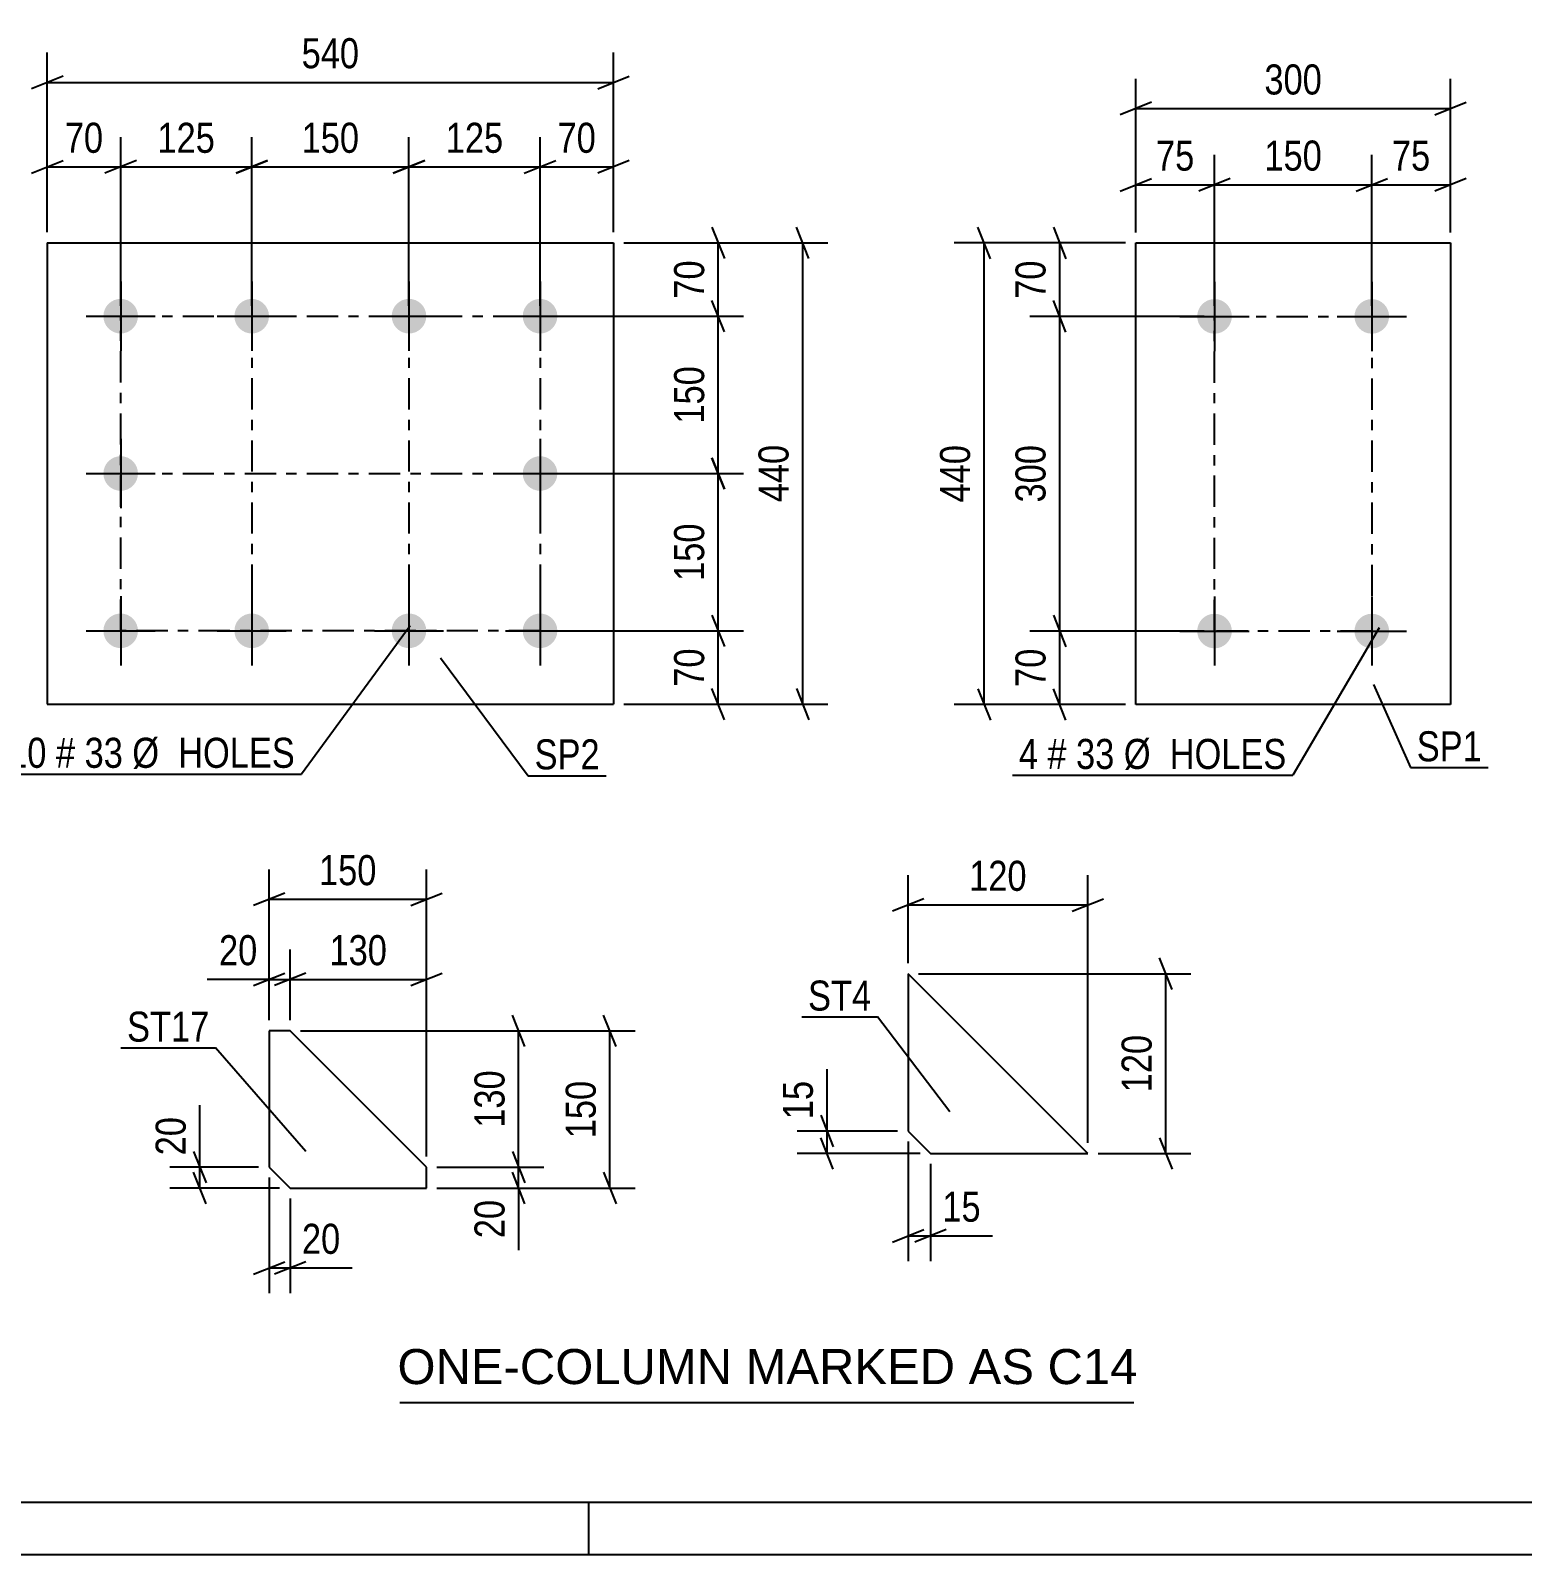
# Model space of a CAD drawing. Header units: millimetres. Extents: x 0 to 594, y 0 to 420.
# Drawn here: x 120.8 to 263.1, y 0 to 145.3 of the extents above; entities that cross this region are included whole.
import ezdxf

# ---------------------------------------------------------------- set-up
doc = ezdxf.new("R2010")
doc.units = ezdxf.units.MM
doc.linetypes.add('DXK_LINE_DOT3', pattern=[5.9187, 2.979, -0.9799, 0.9799, -0.9799])
doc.styles.add('Arial', font='arial.ttf', dxfattribs={"height": 0.2})
doc.styles.add('Arial Narrow', font='ARIALN.TTF', dxfattribs={"height": 0.2})

# ---------------------------------------------------------------- blocks, each defined once
blk = doc.blocks.new('Unknown-681868524-1134')
at = {"color": 5, "linetype": 'Continuous'}
for p, q in [((5, 5), (589, 5)), ((174, 0), (174, 5)), ((0, 0), (594, 0))]:
    blk.add_line(p, q, dxfattribs=at)
blk = doc.blocks.new('Part-681868524-5195 - 5194')
at = {"color": 2, "linetype": 'Continuous'}
for p, q in [((226.19, 81.05), (226.19, 125.05)), ((226.19, 125.05), (256.19, 125.05)), ((256.19, 125.05), (256.19, 81.05)), ((256.19, 81.05), (226.19, 81.05))]:
    blk.add_line(p, q, dxfattribs=at)
blk = doc.blocks.new('Bolt-681868524-5196 - 5194')
at = {"linetype": 'Continuous'}
for points in [[(233.69, 119.7, -1), (233.69, 116.4, -1)], [(248.69, 119.7, -1), (248.69, 116.4, -1)], [(233.69, 89.7, -1), (233.69, 86.4, -1)], [(248.69, 89.7, -1), (248.69, 86.4, -1)]]:
    blk.add_hatch(color=1, dxfattribs=at).paths.add_polyline_path(points)
at = {"color": 1, "linetype": 'Continuous'}
for p, q in [((233.69, 121.35), (233.69, 114.75)), ((248.69, 121.35), (248.69, 114.75)), ((230.39, 118.05), (236.99, 118.05)), ((245.39, 118.05), (251.99, 118.05)), ((233.69, 91.35), (233.69, 84.75)), ((248.69, 91.35), (248.69, 84.75)), ((230.39, 88.05), (236.99, 88.05)), ((245.39, 88.05), (251.99, 88.05))]:
    blk.add_line(p, q, dxfattribs=at)
blk = doc.blocks.new('Part-681868524-5203 - 5202')
at = {"color": 2, "linetype": 'Continuous'}
for p, q in [((122.36, 125.07), (122.36, 81.07)), ((122.36, 125.07), (176.36, 125.07)), ((176.36, 125.07), (176.36, 81.07)), ((122.36, 81.07), (176.36, 81.07))]:
    blk.add_line(p, q, dxfattribs=at)
blk = doc.blocks.new('Bolt-681868524-5204 - 5202')
at = {"linetype": 'Continuous'}
for points in [[(129.36, 119.72, -1), (129.36, 116.42, -1)], [(141.86, 119.72, -1), (141.86, 116.42, -1)], [(156.86, 119.72, -1), (156.86, 116.42, -1)], [(169.36, 119.72, -1), (169.36, 116.42, -1)], [(129.36, 104.72, -1), (129.36, 101.42, -1)], [(169.36, 104.72, -1), (169.36, 101.42, -1)], [(129.36, 89.72, -1), (129.36, 86.42, -1)], [(141.86, 89.72, -1), (141.86, 86.42, -1)], [(156.86, 89.72, -1), (156.86, 86.42, -1)], [(169.36, 89.72, -1), (169.36, 86.42, -1)]]:
    blk.add_hatch(color=1, dxfattribs=at).paths.add_polyline_path(points)
at = {"color": 1, "linetype": 'Continuous'}
for p, q in [((129.36, 121.37), (129.36, 114.77)), ((141.86, 121.37), (141.86, 114.77)), ((156.86, 121.37), (156.86, 114.77)), ((169.36, 121.37), (169.36, 114.77)), ((126.06, 118.07), (132.66, 118.07)), ((138.56, 118.07), (145.16, 118.07)), ((153.56, 118.07), (160.16, 118.07)), ((166.06, 118.07), (172.66, 118.07)), ((129.36, 106.37), (129.36, 99.77)), ((169.36, 106.37), (169.36, 99.77)), ((126.06, 103.07), (132.66, 103.07)), ((166.06, 103.07), (172.66, 103.07)), ((129.36, 91.37), (129.36, 84.77)), ((141.86, 91.37), (141.86, 84.77)), ((156.86, 91.37), (156.86, 84.77)), ((169.36, 91.37), (169.36, 84.77)), ((126.06, 88.07), (132.66, 88.07)), ((138.56, 88.07), (145.16, 88.07)), ((153.56, 88.07), (160.16, 88.07)), ((166.06, 88.07), (172.66, 88.07))]:
    blk.add_line(p, q, dxfattribs=at)
blk = doc.blocks.new('Part-681868524-5220 - 5219')
at = {"color": 2, "linetype": 'Continuous'}
for p, q in [((204.46, 55.38), (204.46, 40.38)), ((221.6, 38.24), (204.46, 55.38)), ((204.46, 40.38), (206.6, 38.24)), ((206.6, 38.24), (221.6, 38.24))]:
    blk.add_line(p, q, dxfattribs=at)
blk = doc.blocks.new('Part-681868524-5271 - 5270')
at = {"color": 2, "linetype": 'Continuous'}
for p, q in [((145.52, 49.94), (143.52, 49.94)), ((143.52, 49.94), (143.52, 36.94)), ((158.52, 36.94), (145.52, 49.94)), ((143.52, 36.94), (145.52, 34.94)), ((158.52, 34.94), (158.52, 36.94)), ((145.52, 34.94), (158.52, 34.94))]:
    blk.add_line(p, q, dxfattribs=at)
blk = doc.blocks.new('Rectangle-681868524-6627 - 5194')
at = {"color": 1, "linetype": 'DXK_LINE_DOT3'}
blk.add_lwpolyline([(233.69, 118.05), (248.69, 118.05), (248.69, 88.05), (233.69, 88.05), (233.69, 118.05)], close=True, dxfattribs=at)
blk = doc.blocks.new('Rectangle-681868524-6586 - 5202')
at = {"color": 1, "linetype": 'DXK_LINE_DOT3'}
blk.add_lwpolyline([(129.36, 118.07), (169.36, 118.07), (169.36, 88.07), (129.36, 88.07), (129.36, 118.07)], close=True, dxfattribs=at)
blk = doc.blocks.new('Line-681868524-6596 - 5202')
at = {"color": 1, "linetype": 'DXK_LINE_DOT3'}
blk.add_line((141.86, 118.07), (141.86, 88.07), dxfattribs=at)
blk = doc.blocks.new('Line-681868524-6603 - 5202')
at = {"color": 1, "linetype": 'DXK_LINE_DOT3'}
blk.add_line((129.36, 103.07), (169.36, 103.07), dxfattribs=at)
blk = doc.blocks.new('Line-681868524-6610 - 5202')
at = {"color": 1, "linetype": 'DXK_LINE_DOT3'}
blk.add_line((156.86, 118.07), (156.86, 88.07), dxfattribs=at)
blk = doc.blocks.new('StraightDimension-681868524-5487 - 5194')
at = {"color": 7, "linetype": 'Continuous'}
for p, q in [((218.32, 89.55), (219.52, 86.55)), ((232.69, 88.05), (216.07, 88.05)), ((218.92, 81.05), (218.92, 88.05)), ((219.52, 79.55), (218.32, 82.55)), ((225.19, 81.05), (216.07, 81.05))]:
    blk.add_line(p, q, dxfattribs=at)
at = {"color": 0}
blk.add_wipeout([(218.17, 86.98), (213.97, 86.98), (213.97, 82.12), (218.17, 82.12)], dxfattribs=at)
at = {"color": 3, "style": 'Arial Narrow'}
blk.add_text('70', height=2.863, rotation=90.0002, dxfattribs=at).set_placement((217.57, 82.72))
blk = doc.blocks.new('StraightDimension-681868524-5485 - 5194')
at = {"color": 7, "linetype": 'Continuous'}
for p, q in [((218.32, 126.55), (219.52, 123.55)), ((225.19, 125.05), (216.07, 125.05)), ((218.92, 118.05), (218.92, 125.05)), ((219.52, 116.55), (218.32, 119.55)), ((232.69, 118.05), (216.07, 118.05))]:
    blk.add_line(p, q, dxfattribs=at)
at = {"color": 0}
blk.add_wipeout([(218.17, 123.98), (213.97, 123.98), (213.97, 119.12), (218.17, 119.12)], dxfattribs=at)
at = {"color": 3, "style": 'Arial Narrow'}
blk.add_text('70', height=2.863, rotation=90.0002, dxfattribs=at).set_placement((217.57, 119.72))
blk = doc.blocks.new('StraightDimension-681868524-5486 - 5194')
at = {"color": 7, "linetype": 'Continuous'}
for p, q in [((219.52, 116.55), (218.32, 119.55)), ((232.69, 118.05), (216.07, 118.05)), ((218.92, 88.05), (218.92, 118.05)), ((218.32, 89.55), (219.52, 86.55)), ((232.69, 88.05), (216.07, 88.05))]:
    blk.add_line(p, q, dxfattribs=at)
at = {"color": 0}
blk.add_wipeout([(218.17, 106.39), (213.97, 106.39), (213.97, 99.71), (218.17, 99.71)], dxfattribs=at)
at = {"color": 3, "style": 'Arial Narrow'}
blk.add_text('300', height=2.863, rotation=90.0002, dxfattribs=at).set_placement((217.57, 100.31))
blk = doc.blocks.new('StraightDimension-681868524-5497 - 5194')
at = {"color": 7, "linetype": 'Continuous'}
for p, q in [((212.32, 123.55), (211.12, 126.55)), ((225.19, 125.05), (208.87, 125.05)), ((211.72, 81.05), (211.72, 125.05)), ((211.12, 82.55), (212.32, 79.55)), ((225.19, 81.05), (208.87, 81.05))]:
    blk.add_line(p, q, dxfattribs=at)
at = {"color": 0}
blk.add_wipeout([(210.97, 106.39), (206.77, 106.39), (206.77, 99.71), (210.97, 99.71)], dxfattribs=at)
at = {"color": 3, "style": 'Arial Narrow'}
blk.add_text('440', height=2.863, rotation=90.0002, dxfattribs=at).set_placement((210.37, 100.31))
blk = doc.blocks.new('StraightDimension-681868524-5501 - 5194')
at = {"color": 7, "linetype": 'Continuous'}
for p, q in [((248.69, 119.05), (248.69, 133.45)), ((256.19, 126.05), (256.19, 133.45)), ((247.19, 130), (250.19, 131.2)), ((257.69, 131.2), (254.69, 130)), ((248.69, 130.6), (256.19, 130.6))]:
    blk.add_line(p, q, dxfattribs=at)
at = {"color": 0}
blk.add_wipeout([(254.87, 131.35), (254.87, 135.55), (250.01, 135.55), (250.01, 131.35)], dxfattribs=at)
at = {"color": 3, "style": 'Arial Narrow'}
blk.add_text('75', height=2.863, dxfattribs=at).set_placement((250.61, 131.95))
blk = doc.blocks.new('StraightDimension-681868524-5502 - 5194')
at = {"color": 7, "linetype": 'Continuous'}
for p, q in [((233.69, 119.05), (233.69, 133.45)), ((248.69, 119.05), (248.69, 133.45)), ((235.19, 131.2), (232.19, 130)), ((247.19, 130), (250.19, 131.2)), ((233.69, 130.6), (248.69, 130.6))]:
    blk.add_line(p, q, dxfattribs=at)
at = {"color": 0}
blk.add_wipeout([(244.53, 131.35), (244.53, 135.55), (237.85, 135.55), (237.85, 131.35)], dxfattribs=at)
at = {"color": 3, "style": 'Arial Narrow'}
blk.add_text('150', height=2.863, dxfattribs=at).set_placement((238.45, 131.95))
blk = doc.blocks.new('StraightDimension-681868524-5503 - 5194')
at = {"color": 7, "linetype": 'Continuous'}
for p, q in [((226.19, 126.05), (226.19, 133.45)), ((233.69, 119.05), (233.69, 133.45)), ((224.69, 130), (227.69, 131.2)), ((235.19, 131.2), (232.19, 130)), ((226.19, 130.6), (233.69, 130.6))]:
    blk.add_line(p, q, dxfattribs=at)
at = {"color": 0}
blk.add_wipeout([(232.37, 131.35), (232.37, 135.55), (227.51, 135.55), (227.51, 131.35)], dxfattribs=at)
at = {"color": 3, "style": 'Arial Narrow'}
blk.add_text('75', height=2.863, dxfattribs=at).set_placement((228.11, 131.95))
blk = doc.blocks.new('StraightDimension-681868524-5513 - 5194')
at = {"color": 7, "linetype": 'Continuous'}
for p, q in [((226.19, 126.05), (226.19, 140.71)), ((256.19, 126.05), (256.19, 140.71)), ((227.69, 138.46), (224.69, 137.26)), ((254.69, 137.26), (257.69, 138.46)), ((226.19, 137.86), (256.19, 137.86))]:
    blk.add_line(p, q, dxfattribs=at)
at = {"color": 0}
blk.add_wipeout([(244.53, 138.61), (244.53, 142.81), (237.85, 142.81), (237.85, 138.61)], dxfattribs=at)
at = {"color": 3, "style": 'Arial Narrow'}
blk.add_text('300', height=2.863, dxfattribs=at).set_placement((238.45, 139.21))
blk = doc.blocks.new('StraightDimension-681868524-11621 - 5202')
at = {"color": 7, "linetype": 'Continuous'}
for p, q in [((186.96, 101.57), (185.76, 104.57)), ((170.36, 103.07), (188.76, 103.07)), ((186.36, 88.07), (186.36, 103.07)), ((185.76, 89.57), (186.96, 86.57)), ((170.36, 88.07), (188.76, 88.07))]:
    blk.add_line(p, q, dxfattribs=at)
at = {"color": 0}
blk.add_wipeout([(185.61, 98.91), (181.41, 98.91), (181.41, 92.23), (185.61, 92.23)], dxfattribs=at)
at = {"color": 3, "style": 'Arial Narrow'}
blk.add_text('150', height=2.863, rotation=90.0002, dxfattribs=at).set_placement((185.01, 92.83))
blk = doc.blocks.new('StraightDimension-681868524-5517 - 5202')
at = {"color": 7, "linetype": 'Continuous'}
for p, q in [((185.76, 126.57), (186.96, 123.57)), ((177.36, 125.07), (188.76, 125.07)), ((186.36, 118.07), (186.36, 125.07)), ((186.96, 116.57), (185.76, 119.57)), ((170.36, 118.07), (188.76, 118.07))]:
    blk.add_line(p, q, dxfattribs=at)
at = {"color": 0}
blk.add_wipeout([(185.61, 124), (181.41, 124), (181.41, 119.14), (185.61, 119.14)], dxfattribs=at)
at = {"color": 3, "style": 'Arial Narrow'}
blk.add_text('70', height=2.863, rotation=90.0002, dxfattribs=at).set_placement((185.01, 119.74))
blk = doc.blocks.new('StraightDimension-681868524-5520 - 5202')
at = {"color": 7, "linetype": 'Continuous'}
for p, q in [((185.76, 89.57), (186.96, 86.57)), ((170.36, 88.07), (188.76, 88.07)), ((186.36, 81.07), (186.36, 88.07)), ((186.96, 79.57), (185.76, 82.57)), ((177.36, 81.07), (188.76, 81.07))]:
    blk.add_line(p, q, dxfattribs=at)
at = {"color": 0}
blk.add_wipeout([(185.61, 87), (181.41, 87), (181.41, 82.14), (185.61, 82.14)], dxfattribs=at)
at = {"color": 3, "style": 'Arial Narrow'}
blk.add_text('70', height=2.863, rotation=90.0002, dxfattribs=at).set_placement((185.01, 82.74))
blk = doc.blocks.new('StraightDimension-681868524-5533 - 5202')
at = {"color": 7, "linetype": 'Continuous'}
for p, q in [((195.01, 123.57), (193.81, 126.57)), ((177.36, 125.07), (196.81, 125.07)), ((194.41, 81.07), (194.41, 125.07)), ((193.81, 82.57), (195.01, 79.57)), ((177.36, 81.07), (196.81, 81.07))]:
    blk.add_line(p, q, dxfattribs=at)
at = {"color": 0}
blk.add_wipeout([(193.66, 106.41), (189.46, 106.41), (189.46, 99.73), (193.66, 99.73)], dxfattribs=at)
at = {"color": 3, "style": 'Arial Narrow'}
blk.add_text('440', height=2.863, rotation=90.0002, dxfattribs=at).set_placement((193.06, 100.33))
blk = doc.blocks.new('StraightDimension-681868524-5537 - 5202')
at = {"color": 7, "linetype": 'Continuous'}
for p, q in [((169.36, 119.07), (169.36, 135.15)), ((176.36, 126.07), (176.36, 135.15)), ((167.86, 131.7), (170.86, 132.9)), ((169.36, 132.3), (176.36, 132.3)), ((177.86, 132.9), (174.86, 131.7))]:
    blk.add_line(p, q, dxfattribs=at)
at = {"color": 0}
blk.add_wipeout([(175.29, 133.05), (175.29, 137.25), (170.43, 137.25), (170.43, 133.05)], dxfattribs=at)
at = {"color": 3, "style": 'Arial Narrow'}
blk.add_text('70', height=2.863, dxfattribs=at).set_placement((171.03, 133.65))
blk = doc.blocks.new('StraightDimension-681868524-5541 - 5202')
at = {"color": 7, "linetype": 'Continuous'}
for p, q in [((122.36, 126.07), (122.36, 135.15)), ((129.36, 119.07), (129.36, 135.15)), ((120.86, 131.7), (123.86, 132.9)), ((122.36, 132.3), (129.36, 132.3)), ((130.86, 132.9), (127.86, 131.7))]:
    blk.add_line(p, q, dxfattribs=at)
at = {"color": 0}
blk.add_wipeout([(128.29, 133.05), (128.29, 137.25), (123.43, 137.25), (123.43, 133.05)], dxfattribs=at)
at = {"color": 3, "style": 'Arial Narrow'}
blk.add_text('70', height=2.863, dxfattribs=at).set_placement((124.03, 133.65))
blk = doc.blocks.new('StraightDimension-681868524-5557 - 5202')
at = {"color": 7, "linetype": 'Continuous'}
for p, q in [((122.36, 126.07), (122.36, 143.21)), ((176.36, 126.07), (176.36, 143.21)), ((123.86, 140.96), (120.86, 139.76)), ((174.86, 139.76), (177.86, 140.96)), ((122.36, 140.36), (176.36, 140.36))]:
    blk.add_line(p, q, dxfattribs=at)
at = {"color": 0}
blk.add_wipeout([(152.7, 141.11), (152.7, 145.31), (146.02, 145.31), (146.02, 141.11)], dxfattribs=at)
at = {"color": 3, "style": 'Arial Narrow'}
blk.add_text('540', height=2.863, dxfattribs=at).set_placement((146.62, 141.71))
blk = doc.blocks.new('StraightDimension-681868524-11623 - 5202')
at = {"color": 7, "linetype": 'Continuous'}
for p, q in [((186.96, 116.57), (185.76, 119.57)), ((170.36, 118.07), (188.76, 118.07)), ((186.36, 103.07), (186.36, 118.07)), ((185.76, 104.57), (186.96, 101.57)), ((170.36, 103.07), (188.76, 103.07))]:
    blk.add_line(p, q, dxfattribs=at)
at = {"color": 0}
blk.add_wipeout([(185.61, 113.91), (181.41, 113.91), (181.41, 107.23), (185.61, 107.23)], dxfattribs=at)
at = {"color": 3, "style": 'Arial Narrow'}
blk.add_text('150', height=2.863, rotation=90.0002, dxfattribs=at).set_placement((185.01, 107.83))
blk = doc.blocks.new('StraightDimension-681868524-11625 - 5202')
at = {"color": 7, "linetype": 'Continuous'}
for p, q in [((129.36, 119.07), (129.36, 135.15)), ((141.86, 119.07), (141.86, 135.15)), ((130.86, 132.9), (127.86, 131.7)), ((129.36, 132.3), (141.86, 132.3)), ((140.36, 131.7), (143.36, 132.9))]:
    blk.add_line(p, q, dxfattribs=at)
at = {"color": 0}
blk.add_wipeout([(138.95, 133.05), (138.95, 137.25), (132.27, 137.25), (132.27, 133.05)], dxfattribs=at)
at = {"color": 3, "style": 'Arial Narrow'}
blk.add_text('125', height=2.863, dxfattribs=at).set_placement((132.87, 133.65))
blk = doc.blocks.new('StraightDimension-681868524-11627 - 5202')
at = {"color": 7, "linetype": 'Continuous'}
for p, q in [((141.86, 119.07), (141.86, 135.15)), ((156.86, 119.07), (156.86, 135.15)), ((143.36, 132.9), (140.36, 131.7)), ((141.86, 132.3), (156.86, 132.3)), ((155.36, 131.7), (158.36, 132.9))]:
    blk.add_line(p, q, dxfattribs=at)
at = {"color": 0}
blk.add_wipeout([(152.7, 133.05), (152.7, 137.25), (146.02, 137.25), (146.02, 133.05)], dxfattribs=at)
at = {"color": 3, "style": 'Arial Narrow'}
blk.add_text('150', height=2.863, dxfattribs=at).set_placement((146.62, 133.65))
blk = doc.blocks.new('StraightDimension-681868524-11629 - 5202')
at = {"color": 7, "linetype": 'Continuous'}
for p, q in [((156.86, 119.07), (156.86, 135.15)), ((169.36, 119.07), (169.36, 135.15)), ((158.36, 132.9), (155.36, 131.7)), ((156.86, 132.3), (169.36, 132.3)), ((167.86, 131.7), (170.86, 132.9))]:
    blk.add_line(p, q, dxfattribs=at)
at = {"color": 0}
blk.add_wipeout([(166.45, 133.05), (166.45, 137.25), (159.77, 137.25), (159.77, 133.05)], dxfattribs=at)
at = {"color": 3, "style": 'Arial Narrow'}
blk.add_text('125', height=2.863, dxfattribs=at).set_placement((160.37, 133.65))
blk = doc.blocks.new('StraightDimension-681868524-5581 - 5219')
at = {"color": 7, "linetype": 'Continuous'}
for p, q in [((229.64, 53.88), (228.44, 56.88)), ((205.46, 55.38), (231.44, 55.38)), ((229.04, 38.24), (229.04, 55.38)), ((228.44, 39.74), (229.64, 36.74)), ((222.6, 38.24), (231.44, 38.24))]:
    blk.add_line(p, q, dxfattribs=at)
at = {"color": 0}
blk.add_wipeout([(228.29, 50.15), (224.09, 50.15), (224.09, 43.47), (228.29, 43.47)], dxfattribs=at)
at = {"color": 3, "style": 'Arial Narrow'}
blk.add_text('120', height=2.863, rotation=90.0002, dxfattribs=at).set_placement((227.69, 44.07))
blk = doc.blocks.new('StraightDimension-681868524-5573 - 5219')
at = {"color": 7, "linetype": 'Continuous'}
for p, q in [((204.46, 56.38), (204.46, 64.78)), ((221.6, 39.24), (221.6, 64.78)), ((205.96, 62.53), (202.96, 61.33)), ((220.1, 61.33), (223.1, 62.53)), ((204.46, 61.93), (221.6, 61.93))]:
    blk.add_line(p, q, dxfattribs=at)
at = {"color": 0}
blk.add_wipeout([(216.37, 62.68), (216.37, 66.88), (209.69, 66.88), (209.69, 62.68)], dxfattribs=at)
at = {"color": 3, "style": 'Arial Narrow'}
blk.add_text('120', height=2.863, dxfattribs=at).set_placement((210.29, 63.28))
blk = doc.blocks.new('StraightDimension-681868524-5577 - 5219')
at = {"color": 7, "linetype": 'Continuous'}
for p, q in [((196.73, 40.38), (196.73, 46.29)), ((196.73, 40.38), (196.73, 46.29)), ((196.13, 41.88), (197.33, 38.88)), ((203.46, 40.38), (193.88, 40.38)), ((197.33, 36.74), (196.13, 39.74)), ((196.73, 38.24), (196.73, 40.38)), ((205.6, 38.24), (193.88, 38.24))]:
    blk.add_line(p, q, dxfattribs=at)
at = {"color": 0}
blk.add_wipeout([(195.98, 45.76), (191.78, 45.76), (191.78, 40.91), (195.98, 40.91)], dxfattribs=at)
at = {"color": 3, "style": 'Arial Narrow'}
blk.add_text('15', height=2.863, rotation=90.0002, dxfattribs=at).set_placement((195.38, 41.51))
blk = doc.blocks.new('StraightDimension-681868524-5569 - 5219')
at = {"color": 7, "linetype": 'Continuous'}
for p, q in [((204.46, 39.38), (204.46, 27.98)), ((206.6, 37.24), (206.6, 27.98)), ((202.96, 29.78), (205.96, 30.98)), ((208.1, 30.98), (205.1, 29.78)), ((204.46, 30.38), (206.6, 30.38)), ((206.6, 30.38), (212.51, 30.38)), ((206.6, 30.38), (212.51, 30.38))]:
    blk.add_line(p, q, dxfattribs=at)
at = {"color": 0}
blk.add_wipeout([(211.99, 31.13), (211.99, 35.33), (207.13, 35.33), (207.13, 31.13)], dxfattribs=at)
at = {"color": 3, "style": 'Arial Narrow'}
blk.add_text('15', height=2.863, dxfattribs=at).set_placement((207.73, 31.73))
blk = doc.blocks.new('StraightDimension-681868524-6676 - 5270')
at = {"color": 7, "linetype": 'Continuous'}
for p, q in [((145.52, 50.94), (145.52, 57.69)), ((158.52, 37.94), (158.52, 57.69)), ((147.02, 55.44), (144.02, 54.24)), ((157.02, 54.24), (160.02, 55.44)), ((145.52, 54.84), (158.52, 54.84))]:
    blk.add_line(p, q, dxfattribs=at)
at = {"color": 0}
blk.add_wipeout([(155.36, 55.59), (155.36, 59.79), (148.68, 59.79), (148.68, 55.59)], dxfattribs=at)
at = {"color": 3, "style": 'Arial Narrow'}
blk.add_text('130', height=2.863, dxfattribs=at).set_placement((149.28, 56.19))
blk = doc.blocks.new('StraightDimension-681868524-6677 - 5270')
at = {"color": 7, "linetype": 'Continuous'}
for p, q in [((143.52, 50.94), (143.52, 57.69)), ((145.52, 50.94), (145.52, 57.69)), ((142.02, 54.24), (145.02, 55.44)), ((147.02, 55.44), (144.02, 54.24)), ((143.52, 54.84), (137.61, 54.84)), ((143.52, 54.84), (137.61, 54.84)), ((143.52, 54.84), (145.52, 54.84))]:
    blk.add_line(p, q, dxfattribs=at)
at = {"color": 0}
blk.add_wipeout([(143, 55.59), (143, 59.79), (138.14, 59.79), (138.14, 55.59)], dxfattribs=at)
at = {"color": 3, "style": 'Arial Narrow'}
blk.add_text('20', height=2.863, dxfattribs=at).set_placement((138.74, 56.19))
blk = doc.blocks.new('StraightDimension-681868524-5629 - 5270')
at = {"color": 7, "linetype": 'Continuous'}
for p, q in [((143.52, 35.94), (143.52, 24.92)), ((145.52, 33.94), (145.52, 24.92)), ((142.02, 26.72), (145.02, 27.92)), ((147.02, 27.92), (144.02, 26.72)), ((143.52, 27.32), (145.52, 27.32)), ((145.52, 27.32), (151.43, 27.32)), ((145.52, 27.32), (151.43, 27.32))]:
    blk.add_line(p, q, dxfattribs=at)
at = {"color": 0}
blk.add_wipeout([(150.9, 28.07), (150.9, 32.27), (146.05, 32.27), (146.05, 28.07)], dxfattribs=at)
at = {"color": 3, "style": 'Arial Narrow'}
blk.add_text('20', height=2.863, dxfattribs=at).set_placement((146.65, 28.67))
blk = doc.blocks.new('StraightDimension-681868524-6721 - 5270')
at = {"color": 7, "linetype": 'Continuous'}
for p, q in [((143.52, 50.94), (143.52, 65.32)), ((158.52, 37.94), (158.52, 65.32)), ((145.02, 63.07), (142.02, 61.87)), ((157.02, 61.87), (160.02, 63.07)), ((143.52, 62.47), (158.52, 62.47))]:
    blk.add_line(p, q, dxfattribs=at)
at = {"color": 0}
blk.add_wipeout([(154.36, 63.22), (154.36, 67.42), (147.68, 67.42), (147.68, 63.22)], dxfattribs=at)
at = {"color": 3, "style": 'Arial Narrow'}
blk.add_text('150', height=2.863, dxfattribs=at).set_placement((148.28, 63.82))
blk = doc.blocks.new('StraightDimension-681868524-5637 - 5270')
at = {"color": 7, "linetype": 'Continuous'}
for p, q in [((136.91, 36.94), (136.91, 42.84)), ((136.91, 36.94), (136.91, 42.84)), ((136.31, 38.44), (137.51, 35.44)), ((142.52, 36.94), (134.06, 36.94)), ((137.51, 33.44), (136.31, 36.44)), ((136.91, 34.94), (136.91, 36.94)), ((144.52, 34.94), (134.06, 34.94))]:
    blk.add_line(p, q, dxfattribs=at)
at = {"color": 0}
blk.add_wipeout([(136.16, 42.32), (131.96, 42.32), (131.96, 37.46), (136.16, 37.46)], dxfattribs=at)
at = {"color": 3, "style": 'Arial Narrow'}
blk.add_text('20', height=2.863, rotation=90.0002, dxfattribs=at).set_placement((135.56, 38.06))
blk = doc.blocks.new('StraightDimension-681868524-6706 - 5270')
at = {"color": 7, "linetype": 'Continuous'}
for p, q in [((167.92, 48.44), (166.72, 51.44)), ((146.52, 49.94), (169.72, 49.94)), ((167.32, 36.94), (167.32, 49.94)), ((166.72, 38.44), (167.92, 35.44)), ((159.52, 36.94), (169.72, 36.94))]:
    blk.add_line(p, q, dxfattribs=at)
at = {"color": 0}
blk.add_wipeout([(166.57, 46.78), (162.37, 46.78), (162.37, 40.09), (166.57, 40.09)], dxfattribs=at)
at = {"color": 3, "style": 'Arial Narrow'}
blk.add_text('130', height=2.863, rotation=90.0002, dxfattribs=at).set_placement((165.97, 40.69))
blk = doc.blocks.new('StraightDimension-681868524-6707 - 5270')
at = {"color": 7, "linetype": 'Continuous'}
for p, q in [((166.72, 38.44), (167.92, 35.44)), ((159.52, 36.94), (169.72, 36.94)), ((167.92, 33.44), (166.72, 36.44)), ((167.32, 34.94), (167.32, 36.94)), ((159.52, 34.94), (169.72, 34.94)), ((167.32, 34.94), (167.32, 29.03)), ((167.32, 34.94), (167.32, 29.03))]:
    blk.add_line(p, q, dxfattribs=at)
at = {"color": 0}
blk.add_wipeout([(166.57, 34.41), (162.37, 34.41), (162.37, 29.56), (166.57, 29.56)], dxfattribs=at)
at = {"color": 3, "style": 'Arial Narrow'}
blk.add_text('20', height=2.863, rotation=90.0002, dxfattribs=at).set_placement((165.97, 30.16))
blk = doc.blocks.new('StraightDimension-681868524-6738 - 5270')
at = {"color": 7, "linetype": 'Continuous'}
for p, q in [((176.62, 48.44), (175.42, 51.44)), ((146.52, 49.94), (178.42, 49.94)), ((176.02, 34.94), (176.02, 49.94)), ((175.42, 36.44), (176.62, 33.44)), ((159.52, 34.94), (178.42, 34.94))]:
    blk.add_line(p, q, dxfattribs=at)
at = {"color": 0}
blk.add_wipeout([(175.27, 45.78), (171.07, 45.78), (171.07, 39.09), (175.27, 39.09)], dxfattribs=at)
at = {"color": 3, "style": 'Arial Narrow'}
blk.add_text('150', height=2.863, rotation=90.0002, dxfattribs=at).set_placement((174.67, 39.69))
blk = doc.blocks.new('Unknown-681868524-15166')
at = {"color": 7, "linetype": 'Continuous'}
blk.add_line((156, 14.5), (226, 14.5), dxfattribs=at)
at = {"color": 7, "style": 'Arial'}
blk.add_text('ONE-COLUMN MARKED AS C14', height=3.3428, dxfattribs=at).set_placement((155.76, 16.25))
blk = doc.blocks.new('Mark-681868524-5700 - 5194')
at = {"color": 0}
blk.add_wipeout([(259.19, 75.63), (259.19, 78.63), (252.98, 78.63), (252.98, 75.63)], dxfattribs=at)
blk.add_wipeout([(259.19, 75.63), (259.19, 78.63), (252.98, 78.63), (252.98, 75.63)], dxfattribs=at)
at = {"color": 30, "linetype": 'Continuous'}
for p, q in [((248.86, 82.96), (252.38, 75.03)), ((252.38, 75.03), (259.79, 75.03))]:
    blk.add_line(p, q, dxfattribs=at)
at = {"color": 3, "style": 'Arial Narrow'}
blk.add_text('SP1', height=2.863, dxfattribs=at).set_placement((252.98, 75.63))
blk = doc.blocks.new('Mark-681868524-5703 - 5194')
at = {"color": 0}
for points in [[(216.85, 74.9), (216.85, 77.9), (215.03, 77.9), (215.03, 74.9)], [(219.58, 74.9), (219.58, 77.9), (217.75, 77.9), (217.75, 74.9)], [(224.14, 74.9), (224.14, 77.9), (220.48, 77.9), (220.48, 74.9)], [(240.57, 74.9), (240.57, 77.9), (225.04, 77.9), (225.04, 74.9)]]:
    blk.add_wipeout(points, dxfattribs=at)
for points in [[(216.85, 74.9), (216.85, 77.9), (215.03, 77.9), (215.03, 74.9)], [(219.58, 74.9), (219.58, 77.9), (217.75, 77.9), (217.75, 74.9)], [(224.14, 74.9), (224.14, 77.9), (220.48, 77.9), (220.48, 74.9)], [(240.57, 74.9), (240.57, 77.9), (225.04, 77.9), (225.04, 74.9)]]:
    blk.add_wipeout(points, dxfattribs=at)
at = {"color": 7, "linetype": 'Continuous'}
for p in [(249.4, 88.34), (214.43, 74.3)]:
    blk.add_line(p, (241.17, 74.3), dxfattribs=at)
at = {"color": 3, "style": 'Arial Narrow'}
for s, height, p in [('4', 2.86, (215.03, 74.9)), ('#', 2.86, (217.75, 74.9)), ('33', 2.863, (220.48, 74.9)), ('Ø  HOLES', 2.863, (225.04, 74.9))]:
    blk.add_text(s, height=height, dxfattribs=at).set_placement(p)
blk = doc.blocks.new('Mark-681868524-5704 - 5202')
at = {"color": 0}
blk.add_wipeout([(175.05, 74.86), (175.05, 77.86), (168.84, 77.86), (168.84, 74.86)], dxfattribs=at)
blk.add_wipeout([(175.05, 74.86), (175.05, 77.86), (168.84, 77.86), (168.84, 74.86)], dxfattribs=at)
at = {"color": 30, "linetype": 'Continuous'}
for p, q in [((159.85, 85.51), (168.24, 74.26)), ((168.24, 74.26), (175.65, 74.26))]:
    blk.add_line(p, q, dxfattribs=at)
at = {"color": 3, "style": 'Arial Narrow'}
blk.add_text('SP2', height=2.863, dxfattribs=at).set_placement((168.84, 74.86))
blk = doc.blocks.new('Mark-681868524-5707 - 5202')
at = {"color": 0}
for points in [[(122.29, 75.01), (122.29, 78.01), (118.63, 78.01), (118.63, 75.01)], [(125.02, 75.01), (125.02, 78.01), (123.19, 78.01), (123.19, 75.01)], [(129.57, 75.01), (129.57, 78.01), (125.92, 78.01), (125.92, 75.01)], [(146, 75.01), (146, 78.01), (130.47, 78.01), (130.47, 75.01)]]:
    blk.add_wipeout(points, dxfattribs=at)
for points in [[(122.29, 75.01), (122.29, 78.01), (118.63, 78.01), (118.63, 75.01)], [(125.02, 75.01), (125.02, 78.01), (123.19, 78.01), (123.19, 75.01)], [(129.57, 75.01), (129.57, 78.01), (125.92, 78.01), (125.92, 75.01)], [(146, 75.01), (146, 78.01), (130.47, 78.01), (130.47, 75.01)]]:
    blk.add_wipeout(points, dxfattribs=at)
at = {"color": 7, "linetype": 'Continuous'}
for p in [(156.98, 88.54), (118.03, 74.41)]:
    blk.add_line(p, (146.6, 74.41), dxfattribs=at)
at = {"color": 3, "style": 'Arial Narrow'}
for s, height, p in [('10', 2.863, (118.63, 75.01)), ('#', 2.86, (123.19, 75.01)), ('33', 2.863, (125.92, 75.01)), ('Ø  HOLES', 2.863, (130.47, 75.01))]:
    blk.add_text(s, height=height, dxfattribs=at).set_placement(p)
blk = doc.blocks.new('Mark-681868524-5711 - 5219')
at = {"color": 0}
blk.add_wipeout([(200.95, 51.86), (200.95, 54.86), (194.92, 54.86), (194.92, 51.86)], dxfattribs=at)
blk.add_wipeout([(200.95, 51.86), (200.95, 54.86), (194.92, 54.86), (194.92, 51.86)], dxfattribs=at)
at = {"color": 30, "linetype": 'Continuous'}
for p in [(194.32, 51.26), (208.43, 42.21)]:
    blk.add_line(p, (201.55, 51.26), dxfattribs=at)
at = {"color": 3, "style": 'Arial Narrow'}
blk.add_text('ST4', height=2.863, dxfattribs=at).set_placement((194.92, 51.86))
blk = doc.blocks.new('Mark-681868524-6744 - 5270')
at = {"color": 0}
blk.add_wipeout([(137.82, 48.9), (137.82, 51.9), (129.97, 51.9), (129.97, 48.9)], dxfattribs=at)
blk.add_wipeout([(137.82, 48.9), (137.82, 51.9), (129.97, 51.9), (129.97, 48.9)], dxfattribs=at)
at = {"color": 30, "linetype": 'Continuous'}
for p in [(129.37, 48.3), (147.02, 38.44)]:
    blk.add_line(p, (138.42, 48.3), dxfattribs=at)
at = {"color": 3, "style": 'Arial Narrow'}
blk.add_text('ST17', height=2.863, dxfattribs=at).set_placement((129.97, 48.9))

msp = doc.modelspace()

# ---------------------------------------------------------------- block references
for name in ['Unknown-681868524-1134', 'Part-681868524-5203 - 5202', 'Part-681868524-5195 - 5194', 'Bolt-681868524-5204 - 5202', 'Bolt-681868524-5196 - 5194', 'Rectangle-681868524-6586 - 5202', 'Line-681868524-6596 - 5202', 'Line-681868524-6610 - 5202', 'Rectangle-681868524-6627 - 5194', 'Line-681868524-6603 - 5202', 'Part-681868524-5220 - 5219', 'Part-681868524-5271 - 5270', 'Unknown-681868524-15166']:
    msp.add_blockref(name, (0, 0))

# ---------------------------------------------------------------- next in the draw order: block references
for name in ['StraightDimension-681868524-5541 - 5202', 'StraightDimension-681868524-5501 - 5194', 'StraightDimension-681868524-5517 - 5202', 'StraightDimension-681868524-5485 - 5194', 'StraightDimension-681868524-11621 - 5202', 'StraightDimension-681868524-5487 - 5194', 'Mark-681868524-5707 - 5202', 'Mark-681868524-5700 - 5194', 'StraightDimension-681868524-6676 - 5270', 'StraightDimension-681868524-5581 - 5219', 'StraightDimension-681868524-5629 - 5270']:
    msp.add_blockref(name, (0, 0))

# ---------------------------------------------------------------- next in the draw order: block references
for name in ['StraightDimension-681868524-5486 - 5194', 'StraightDimension-681868524-5520 - 5202', 'StraightDimension-681868524-5573 - 5219', 'StraightDimension-681868524-6677 - 5270']:
    msp.add_blockref(name, (0, 0))

# ---------------------------------------------------------------- next in the draw order: block references
for name in ['StraightDimension-681868524-5502 - 5194', 'StraightDimension-681868524-5533 - 5202', 'StraightDimension-681868524-5497 - 5194', 'Mark-681868524-5704 - 5202', 'StraightDimension-681868524-6721 - 5270', 'StraightDimension-681868524-5577 - 5219']:
    msp.add_blockref(name, (0, 0))

# ---------------------------------------------------------------- next in the draw order: block references
for name in ['StraightDimension-681868524-5537 - 5202', 'StraightDimension-681868524-5503 - 5194', 'Mark-681868524-5703 - 5194', 'Mark-681868524-5711 - 5219', 'StraightDimension-681868524-6706 - 5270', 'StraightDimension-681868524-5637 - 5270', 'StraightDimension-681868524-5569 - 5219']:
    msp.add_blockref(name, (0, 0))

# ---------------------------------------------------------------- next in the draw order: block references
for name in ['StraightDimension-681868524-5557 - 5202', 'StraightDimension-681868524-5513 - 5194', 'StraightDimension-681868524-11623 - 5202', 'StraightDimension-681868524-6707 - 5270']:
    msp.add_blockref(name, (0, 0))

# ---------------------------------------------------------------- next in the draw order: block references
for name in ['StraightDimension-681868524-11625 - 5202', 'StraightDimension-681868524-6738 - 5270']:
    msp.add_blockref(name, (0, 0))

# ---------------------------------------------------------------- next in the draw order: block references
for name in ['StraightDimension-681868524-11627 - 5202', 'Mark-681868524-6744 - 5270']:
    msp.add_blockref(name, (0, 0))

# ---------------------------------------------------------------- next in the draw order: block references
msp.add_blockref('StraightDimension-681868524-11629 - 5202', (0, 0))

doc.saveas('drawing.dxf')
